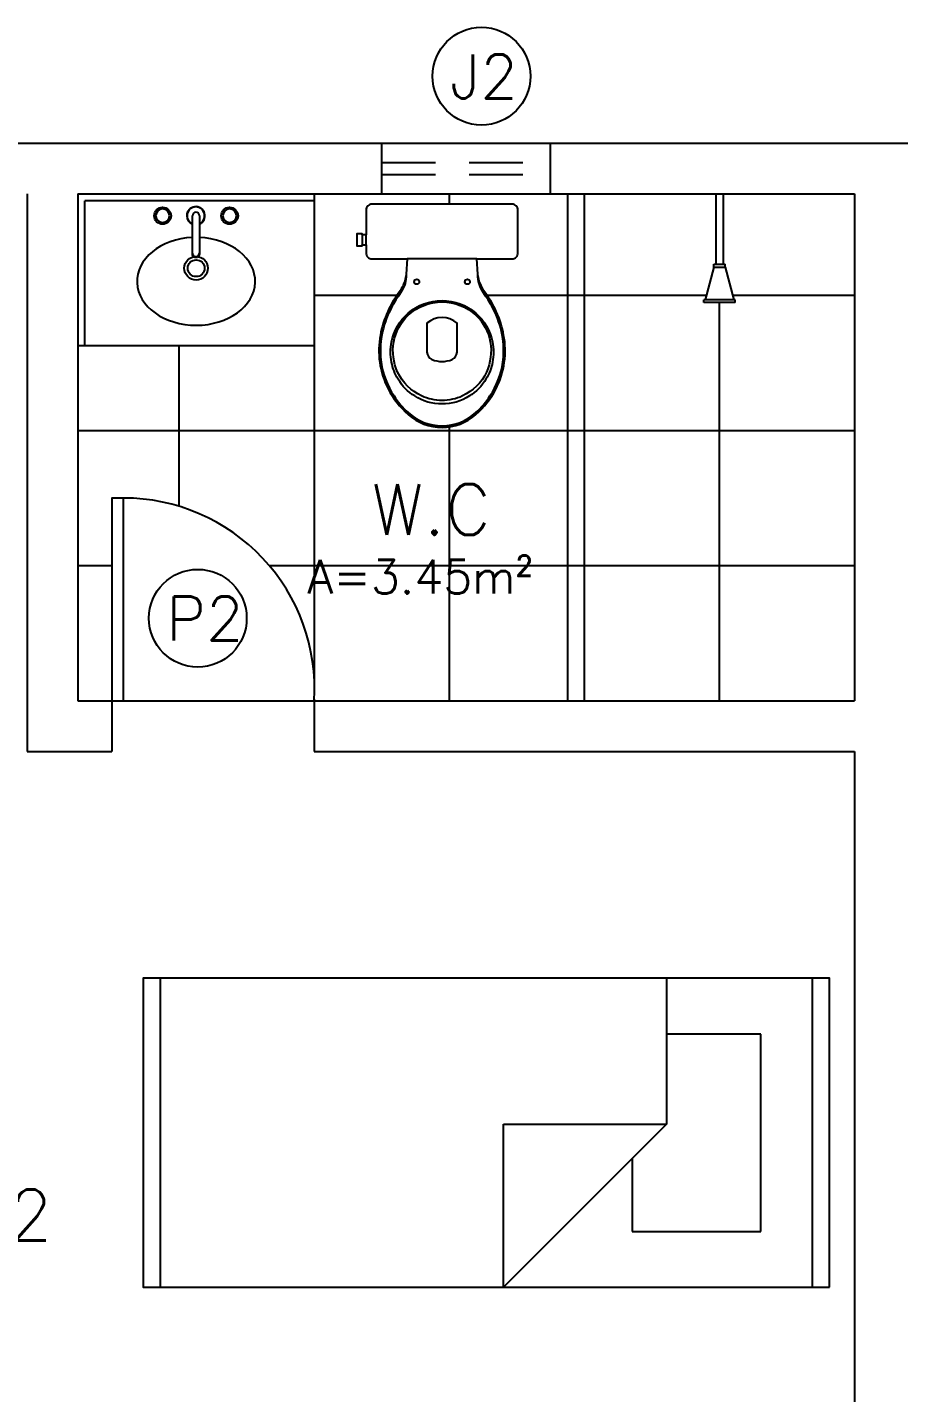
# Model space of a CAD drawing. Header units: millimetres. Extents: x 45003 to 46969, y 6653 to 6979.
# Drawn here: x 45081.916 to 45084.497, y 6717.912 to 6721.953 of the extents above; entities that cross this region are included whole.
import ezdxf

# ---------------------------------------------------------------- set-up
doc = ezdxf.new("R2010")
doc.units = ezdxf.units.MM
doc.linetypes.add('HIDDEN', pattern=[9.525, 6.35, -3.175])
for name, color, linetype in [('ARQ-ALVENARIA', 4, 'Continuous'), ('ARQ-ESQ-01', 1, 'Continuous'), ('ARQ-ESQ-02', 2, 'Continuous'), ('ARQ-HACHURA', 253, 'Continuous'), ('ARQ-MÓVEIS', 170, 'Continuous'), ('ARQ-PENA-FINA-CINZA', 8, 'Continuous'), ('ARQ-PROJ-01', 1, 'HIDDEN'), ('ARQ-PÇ-HIDROSSAN', 7, 'Continuous'), ('ARQ-TEXTO2', 2, 'Continuous'), ('ARQ-TEXTO3', 3, 'Continuous')]:
    doc.layers.add(name, color=color, linetype=linetype)
doc.styles.add('ROMANS', font='romans.shx')

# ---------------------------------------------------------------- blocks, each defined once
blk = doc.blocks.new('chuv-01-planta')
for p, q in [((-0.3216, -0.0467), (-0.3216, 0.0467)), ((-0.3216, 0.0467), (-0.3133, 0.0467)), ((-0.3133, -0.0467), (-0.3133, 0.0467)), ((-0.2167, 0.0167), (-0.3133, 0.0425)), ((-0.2167, 0.0167), (-0.2083, 0.0167)), ((-0.2167, 0.0167), (-0.2167, -0.0167)), ((-0.2083, 0.0167), (-0.2083, -0.0167)), ((0, 0.0106), (-0.2083, 0.0106)), ((0, 0.0106), (0, -0.0106)), ((-0.2167, -0.0167), (-0.3133, -0.0425)), ((-0.2167, -0.0167), (-0.2083, -0.0167)), ((0, -0.0106), (-0.2083, -0.0106)), ((-0.3216, -0.0467), (-0.3133, -0.0467))]:
    blk.add_line(p, q)
blk = doc.blocks.new('cx-ac-01-planta')
for points in [[(0.661, 0, 0.182004), (0.623, 0.1, 0.098298), (0.548, 0.159, 0.085166), (0.468, 0.1845, 0.08648), (0.388, 0.1825, 0.067868), (0.318, 0.1605, 0.06199), (0.261, 0.1265, -0.060779), (0.228, 0.1105, -0.023796), (0.208, 0.106), (0.1625, 0.1028), (0.1625, 0.207, 0.424217), (0.1435, 0.225), (0.121, 0.225), (0.091, 0.225), (0.018, 0.225, 0.418036), (0, 0.207), (0, 0), (0, -0.207, 0.418036), (0.018, -0.225), (0.091, -0.225), (0.091, -0.2365), (0.088, -0.2365), (0.088, -0.2525), (0.106, -0.2525), (0.124, -0.2525), (0.124, -0.2365), (0.121, -0.2365), (0.121, -0.225), (0.1435, -0.225, 0.424217), (0.1625, -0.207), (0.1625, -0.1028), (0.208, -0.106, -0.023796), (0.228, -0.1105, -0.060779), (0.261, -0.1265, 0.06199), (0.318, -0.1605, 0.067868), (0.388, -0.1825, 0.08648), (0.468, -0.1845, 0.085166), (0.548, -0.159, 0.098298), (0.623, -0.1, 0.182004)], [(0.2855, 0, -0.18052), (0.323, 0.1, -0.167158), (0.408, 0.1495, -0.1), (0.468, 0.1495, -0.096291), (0.518, 0.13, -0.13332), (0.568, 0.081, -0.150886), (0.5915, 0, -0.150886), (0.568, -0.081, -0.13332), (0.518, -0.13, -0.096291), (0.468, -0.1495, -0.1), (0.408, -0.1495, -0.167158), (0.323, -0.1, -0.18052)], [(0.2895, 0, -0.186957), (0.329, 0.1, -0.162455), (0.408, 0.143, -0.149476), (0.498, 0.1315, -0.171119), (0.568, 0.0605, -0.104122), (0.5815, 0, -0.104122), (0.568, -0.0605, -0.171119), (0.498, -0.1315, -0.149476), (0.408, -0.143, -0.162455), (0.329, -0.1, -0.186957)], [(0.46, 0.03, 0.276984), (0.438, 0.0445), (0.353, 0.0445, 0.393258), (0.353, -0.0445), (0.438, -0.0445, 0.276984), (0.46, -0.03, 0.2)]]:
    blk.add_lwpolyline(points, format="xyb", close=True)
blk.add_lwpolyline([(0.21, -0.1064, -0.148706), (0.258, -0.12, -0.01798), (0.278, -0.1325, 0.048524), (0.328, -0.16, 0.075808), (0.408, -0.1815, 0.05), (0.468, -0.1805, 0.109053), (0.568, -0.142, 0.065752), (0.617, -0.1, 0.186957), (0.6565, 0, 0.186957), (0.617, 0.1, 0.065752), (0.568, 0.142, 0.109053), (0.468, 0.1805, 0.05), (0.408, 0.1815, 0.075808), (0.328, 0.16, 0.048524), (0.278, 0.1325, -0.01798), (0.258, 0.12, -0.148706), (0.21, 0.1064, -0.148706)], format="xyb")
for points in [[(0.1625, 0.1028), (0.1625, 0), (0.1625, -0.1028)], [(0.121, -0.225), (0.091, -0.225)], [(0.091, -0.2365), (0.121, -0.2365)]]:
    blk.add_lwpolyline(points)
for centre in [(0.23, 0.075), (0.23, -0.075)]:
    blk.add_circle(centre, 0.0075)
blk = doc.blocks.new('mobiliariop156')
for p, q in [((-1.9812, -0.4572), (-1.9812, 0.4572)), ((-0.4826, 0.4572), (-0.4826, 0.0254)), ((-0.0508, 0.4572), (-0.0508, -0.4572)), ((-0.2032, 0.2921), (-0.4826, 0.2921)), ((-0.2032, -0.2921), (-0.2032, 0.2921)), ((-0.9652, -0.4572), (-0.9652, 0.0254)), ((-0.4826, 0.0254), (-0.9652, -0.4572)), ((-0.9652, 0.0254), (-0.4826, 0.0254)), ((-0.5842, -0.0762), (-0.5842, -0.2921)), ((-0.5842, -0.2921), (-0.2032, -0.2921))]:
    blk.add_line(p, q)
blk.add_lwpolyline([(0, -0.4572), (0, 0.4572), (-2.032, 0.4572), (-2.032, -0.4572)], close=True)

msp = doc.modelspace()

# ---------------------------------------------------------------- hatches: boundary and pattern name
at = {"layer": 'ARQ-HACHURA'}
h = msp.add_hatch(dxfattribs=at)
h.set_pattern_fill('_USER', color=256, scale=0.4, double=1, pattern_type=0)
h.set_pattern_definition([(0, (45084.3665, 6719.95947), (0, 0.4), []), (90, (45084.3665, 6719.95947), (-0.4, 2e-17), [])])
h.paths.add_polyline_path([(45083.5165, 6721.4595), (45083.4665, 6721.4595), (45082.9665, 6721.4595), (45082.7665, 6721.4595), (45082.7665, 6721.0095), (45082.0665, 6721.0095), (45082.0665, 6719.9595), (45082.1665, 6719.9595), (45082.1665, 6720.5595), (45082.2015, 6720.5595, -0.431918), (45082.7665, 6719.9595), (45083.5165, 6719.9595)])
h.paths.add_polyline_path([(45082.9603, 6720.9615, -0.08648), (45082.9623, 6721.0415, -0.067868), (45082.9843, 6721.1115, -0.06199), (45083.0183, 6721.1685, 0.060779), (45083.0343, 6721.2015, 0.023796), (45083.0388, 6721.2215), (45083.0421, 6721.267), (45082.9382, 6721.267, -0.40428), (45082.9198, 6721.2844), (45082.9198, 6721.3085), (45082.9083, 6721.3085), (45082.9083, 6721.3055), (45082.8923, 6721.3055), (45082.8923, 6721.3235), (45082.8923, 6721.3415), (45082.9083, 6721.3415), (45082.9198, 6721.3385), (45082.9198, 6721.4115, -0.414559), (45082.9376, 6721.4295), (45083.1448, 6721.4295), (45083.3519, 6721.4295, -0.413869), (45083.3698, 6721.4117), (45083.3698, 6721.3385), (45083.3698, 6721.3085), (45083.3698, 6721.286, -0.424217), (45083.3518, 6721.267), (45083.2476, 6721.267), (45083.2508, 6721.2215, 0.023796), (45083.2553, 6721.2015, 0.060779), (45083.2713, 6721.1685, -0.06199), (45083.3053, 6721.1115, -0.067868), (45083.3273, 6721.0415, -0.08648), (45083.3293, 6720.9615, -0.085166), (45083.3038, 6720.8815, -0.098298), (45083.2448, 6720.8065, -0.182004), (45083.1448, 6720.7685, -0.182004), (45083.0448, 6720.8065, -0.098298), (45082.9858, 6720.8815, -0.085166)], flags=16)
h.paths.add_polyline_path([(45082.9953, 6720.9615, -0.1), (45082.9953, 6721.0215, -0.167158), (45083.0448, 6721.1065, -0.18052), (45083.1448, 6721.144, -0.18052), (45083.2448, 6721.1065, -0.167158), (45083.2943, 6721.0215, -0.1), (45083.2943, 6720.9615, -0.096291), (45083.2748, 6720.9115, -0.13332), (45083.2258, 6720.8615, -0.150886), (45083.1448, 6720.838, -0.150886), (45083.0638, 6720.8615, -0.13332), (45083.0148, 6720.9115, -0.096291)], flags=0)
h.paths.add_polyline_path([(45083.0018, 6721.0215, -0.162455), (45083.0448, 6721.1005, -0.186957), (45083.1448, 6721.14, -0.186957), (45083.2448, 6721.1005, -0.162455), (45083.2878, 6721.0215, -0.149476), (45083.2763, 6720.9315, -0.171119), (45083.2053, 6720.8615, -0.104122), (45083.1448, 6720.848, -0.104122), (45083.0843, 6720.8615, -0.171119), (45083.0133, 6720.9315, -0.149476)], flags=0)
h.paths.add_polyline_path([(45083.1003, 6720.9915), (45083.1003, 6721.0765, -0.393258), (45083.1893, 6721.0765), (45083.1893, 6720.9936, -0.299905), (45083.1748, 6720.9695, -0.2), (45083.1148, 6720.9695, -0.276984)], flags=0)
h.paths.add_polyline_path([(45083.0623, 6721.1995, -1), (45083.0773, 6721.1995, -1)], flags=0)
h.paths.add_polyline_path([(45083.2123, 6721.1995, -1), (45083.2273, 6721.1995, -1)], flags=0)
h.paths.add_polyline_path([(45084.3665, 6721.4595), (45083.9771, 6721.4595), (45083.9771, 6721.2511), (45083.9831, 6721.2511), (45083.9831, 6721.2428), (45084.009, 6721.1462), (45084.0132, 6721.1462), (45084.0132, 6721.1379), (45083.9198, 6721.1379), (45083.9198, 6721.1462), (45083.9239, 6721.1462), (45083.9498, 6721.2428), (45083.9498, 6721.2511), (45083.9559, 6721.2511), (45083.9559, 6721.4595), (45083.5165, 6721.4595), (45083.5165, 6719.9595), (45084.3665, 6719.9595)])
h.paths.add_polyline_path([(45082.7206, 6720.2265), (45083.4944, 6720.2265), (45083.4944, 6720.4015), (45082.7206, 6720.4015)], flags=24)
h.paths.add_polyline_path([(45082.8966, 6720.4129), (45083.3288, 6720.4129), (45083.3288, 6720.6379), (45082.8966, 6720.6379)], flags=24)

# ---------------------------------------------------------------- linework, layer by layer
at = {"layer": 'ARQ-ALVENARIA'}
for p, q in [((45079.4665, 6721.6095), (45082.9665, 6721.6095)), ((45082.9665, 6721.4595), (45082.9665, 6721.6095)), ((45083.4665, 6721.6095), (45086.8165, 6721.6095)), ((45083.4665, 6721.4595), (45083.4665, 6721.6095)), ((45081.9165, 6721.4595), (45081.9165, 6719.8095)), ((45082.0665, 6721.4595), (45082.9665, 6721.4595)), ((45082.0665, 6721.4595), (45082.0665, 6719.9595)), ((45083.4665, 6721.4595), (45084.3665, 6721.4595)), ((45084.3665, 6721.4595), (45084.3665, 6719.9595)), ((45082.0665, 6719.9595), (45082.1665, 6719.9595)), ((45082.1665, 6719.9595), (45082.1665, 6719.8095)), ((45082.7665, 6719.9595), (45084.3665, 6719.9595)), ((45082.7665, 6719.9595), (45082.7665, 6719.8095)), ((45081.9165, 6719.8095), (45082.1665, 6719.8095)), ((45082.7665, 6719.8095), (45084.3665, 6719.8095)), ((45084.3665, 6719.8095), (45084.3665, 6716.1095))]:
    msp.add_line(p, q, dxfattribs=at)
at = {"layer": 'ARQ-ESQ-01'}
for p, q in [((45082.9665, 6721.6095), (45083.4665, 6721.6095)), ((45082.9665, 6721.4595), (45083.4665, 6721.4595))]:
    msp.add_line(p, q, dxfattribs=at)
at = {"layer": 'ARQ-ESQ-01', "ltscale": 0.03}
for centre in [(45083.2617, 6721.8079), (45082.4215, 6720.2036)]:
    msp.add_circle(centre, 0.1447, dxfattribs=at)
at = {"layer": 'ARQ-ESQ-01'}
msp.add_arc((45082.2015, 6719.9935), 0.566, 356.5584, 90, dxfattribs=at)
at = {"layer": 'ARQ-ESQ-02'}
msp.add_lwpolyline([(45082.1665, 6719.9595), (45082.2015, 6719.9595), (45082.2015, 6720.5595), (45082.1665, 6720.5595)], close=True, dxfattribs=at)
at = {"layer": 'ARQ-PENA-FINA-CINZA'}
msp.add_line((45082.2015, 6719.9595), (45082.7665, 6719.9595), dxfattribs=at)
at = {"layer": 'ARQ-PROJ-01', "ltscale": 0.025}
for p, q in [((45082.9665, 6721.552), (45083.4665, 6721.552)), ((45082.9665, 6721.517), (45083.4665, 6721.517))]:
    msp.add_line(p, q, dxfattribs=at)
at = {"layer": 'ARQ-PÇ-HIDROSSAN', "ltscale": 0.03}
for p, q in [((45082.7665, 6721.4395), (45082.0865, 6721.4395)), ((45082.0865, 6721.0095), (45082.0865, 6721.4395)), ((45082.7665, 6721.4595), (45082.7665, 6721.0095)), ((45082.7665, 6721.0095), (45082.0665, 6721.0095))]:
    msp.add_line(p, q, dxfattribs=at)
at = {"layer": 'ARQ-PÇ-HIDROSSAN'}
for p, q in [((45083.5165, 6721.4595), (45083.5165, 6719.9595)), ((45082.4055, 6721.2844), (45082.4055, 6721.3949)), ((45082.4261, 6721.3949), (45082.4261, 6721.2844)), ((45082.4055, 6721.283), (45082.4055, 6721.2844)), ((45082.4055, 6721.2812), (45082.4055, 6721.2823)), ((45082.4261, 6721.2844), (45082.4261, 6721.283)), ((45082.4261, 6721.2823), (45082.4261, 6721.2812))]:
    msp.add_line(p, q, dxfattribs=at)
for points in [[(45082.4055, 6721.2844, 0), (45082.4055, 6721.2844, 0)], [(45082.4055, 6721.2844, 0), (45082.4056, 6721.2826, 0), (45082.4061, 6721.2808, 0), (45082.4069, 6721.2792, 0), (45082.4079, 6721.2778, 0), (45082.4092, 6721.2765, 0), (45082.4107, 6721.2755, 0), (45082.4123, 6721.2747, 0), (45082.414, 6721.2743, 0), (45082.4158, 6721.2741, 0)], [(45082.4261, 6721.283, 0), (45082.426, 6721.2812, 0), (45082.4255, 6721.2795, 0), (45082.4247, 6721.2779, 0), (45082.4237, 6721.2764, 0), (45082.4224, 6721.2751, 0), (45082.421, 6721.2741, 0), (45082.4193, 6721.2734, 0), (45082.4176, 6721.2729, 0), (45082.4158, 6721.2727, 0), (45082.414, 6721.2729, 0), (45082.4123, 6721.2734, 0), (45082.4106, 6721.2741, 0), (45082.4092, 6721.2751, 0), (45082.4079, 6721.2764, 0), (45082.4069, 6721.2779, 0), (45082.4061, 6721.2795, 0), (45082.4056, 6721.2812, 0), (45082.4055, 6721.283, 0)], [(45082.4261, 6721.2812, 0), (45082.4259, 6721.2794, 0), (45082.4255, 6721.2777, 0), (45082.4247, 6721.2761, 0), (45082.4237, 6721.2746, 0), (45082.4224, 6721.2734, 0), (45082.421, 6721.2723, 0), (45082.4193, 6721.2716, 0), (45082.4176, 6721.2711, 0), (45082.4158, 6721.271, 0), (45082.414, 6721.2711, 0), (45082.4123, 6721.2716, 0), (45082.4106, 6721.2723, 0), (45082.4092, 6721.2734, 0), (45082.4079, 6721.2746, 0), (45082.4069, 6721.2761, 0), (45082.4061, 6721.2777, 0), (45082.4057, 6721.2794, 0), (45082.4055, 6721.2812, 0)], [(45082.4057, 6721.2807, 0), (45082.4063, 6721.279, 0), (45082.4071, 6721.2774, 0), (45082.4082, 6721.276, 0), (45082.4095, 6721.2748, 0), (45082.411, 6721.2738, 0), (45082.4127, 6721.2731, 0), (45082.4144, 6721.2727, 0), (45082.4158, 6721.2727, 0)], [(45082.4158, 6721.2741, 0), (45082.4176, 6721.2743, 0), (45082.4193, 6721.2747, 0), (45082.421, 6721.2755, 0), (45082.4224, 6721.2765, 0), (45082.4237, 6721.2778, 0), (45082.4247, 6721.2792, 0), (45082.4255, 6721.2809, 0), (45082.426, 6721.2826, 0), (45082.4261, 6721.2844, 0)], [(45082.4158, 6721.2727, 0), (45082.4176, 6721.2728, 0), (45082.4193, 6721.2733, 0), (45082.421, 6721.274, 0), (45082.4224, 6721.2751, 0), (45082.4237, 6721.2763, 0), (45082.4247, 6721.2778, 0), (45082.4255, 6721.2794, 0), (45082.4259, 6721.2807, 0)]]:
    msp.add_polyline3d(points, dxfattribs=at)
for centre in [(45082.3173, 6721.3949), (45082.5157, 6721.3949)]:
    msp.add_circle(centre, 0.025, dxfattribs=at)
at = {"layer": 'ARQ-PÇ-HIDROSSAN', "ltscale": 0.03}
for radius in [0.0349, 0.0249]:
    msp.add_circle((45082.4165, 6721.2395), radius, dxfattribs=at)
at = {"layer": 'ARQ-PÇ-HIDROSSAN'}
for centre, radius, start, end in [((45082.3173, 6721.3949), 0.02, 90, 0), ((45082.3173, 6721.3949), 0.02, 90, 270), ((45082.3173, 6721.3949), 0.02, 0, 90), ((45082.3173, 6721.3949), 0.02, 270, 0), ((45082.4157, 6721.3949), 0.027, 292.6883, 180), ((45082.4157, 6721.3949), 0.027, 180, 247.6771), ((45082.4157, 6721.3949), 0.026, 293.6074, 246.7721), ((45082.4158, 6721.3949), 0.0103, 0, 180), ((45082.5157, 6721.3949), 0.02, 90, 180), ((45082.5157, 6721.3949), 0.02, 180, 90), ((45082.5157, 6721.3949), 0.02, 180, 270), ((45082.5157, 6721.3949), 0.02, 270, 90)]:
    msp.add_arc(centre, radius, start, end, dxfattribs=at)
at = {"layer": 'ARQ-PÇ-HIDROSSAN', "ltscale": 0.03}
msp.add_ellipse((45082.4165, 6721.2008), major_axis=(-0.175, 0), ratio=0.742857, start_param=4.775358, end_param=10.940424, dxfattribs=at)

# ---------------------------------------------------------------- block references
at = {"layer": 'ARQ-MÓVEIS'}
msp.add_blockref('mobiliariop156', (45084.292, 6718.6809), dxfattribs=at)
at = {"layer": 'ARQ-PÇ-HIDROSSAN'}
for name, p, rotation in [('chuv-01-planta', (45083.9665, 6721.4595), 90.00000000000001), ('cx-ac-01-planta', (45083.1448, 6721.4295), 270)]:
    msp.add_blockref(name, p, dxfattribs=dict(at, rotation=rotation))

# ---------------------------------------------------------------- texts
at = {"layer": 'ARQ-TEXTO2', "char_height": 0.13, "width": 0.199395, "attachment_point": 1, "style": 'ROMANS'}
for s, insert in [('J2', (45083.1689, 6721.8721)), ('P2', (45082.3287, 6720.2679))]:
    msp.add_mtext(s, dxfattribs=dict(at, insert=insert))
at = {"layer": 'ARQ-TEXTO2', "insert": (45082.7456, 6720.3765), "char_height": 0.1, "attachment_point": 1, "style": 'ROMANS'}
msp.add_mtext('A=3.45m²', dxfattribs=at)
at = {"layer": 'ARQ-TEXTO3', "char_height": 0.15, "attachment_point": 5, "style": 'ROMANS'}
for s, insert in [('W.C', (45083.1127, 6720.5254)), ('QUARTO 02', (45081.4222, 6718.4304))]:
    msp.add_mtext(s, dxfattribs=dict(at, insert=insert))

doc.saveas('drawing.dxf')
